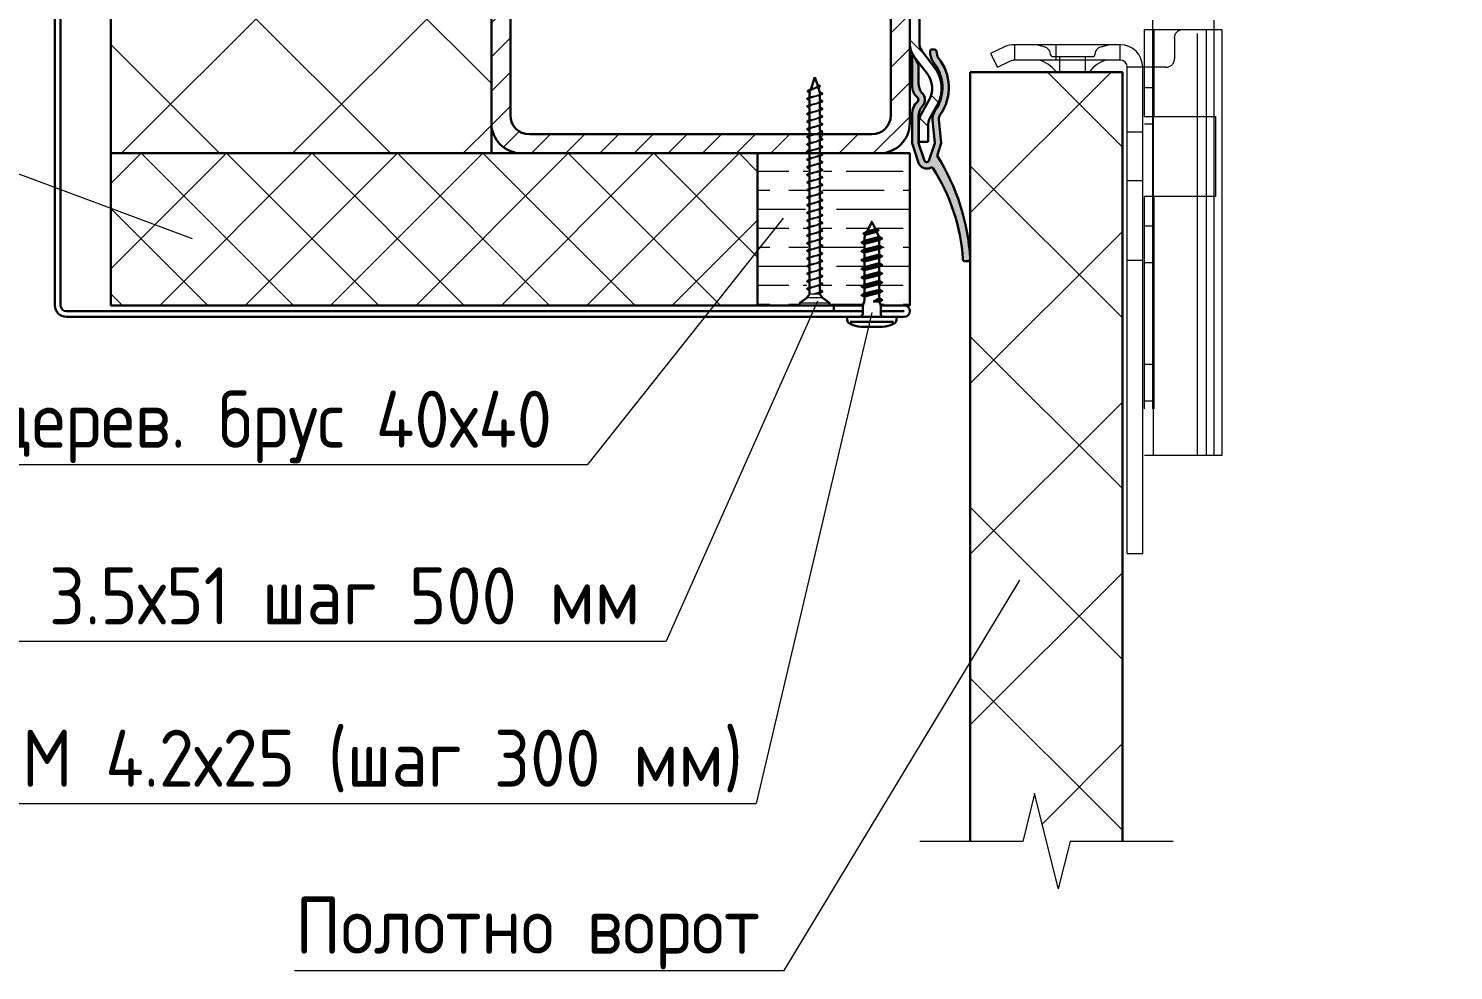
# Model space of a CAD drawing. Extents: x -965262 to 1142518, y -357520 to 71675.
# Drawn here: x -794716 to -787225, y -173160 to -168206 of the extents above; entities that cross this region are included whole.
import ezdxf

# ---------------------------------------------------------------- set-up
doc = ezdxf.new("R2010")
doc.units = 0
doc.header["$LTSCALE"] = 10
doc.layers.get('0').update_dxf_attribs({"linetype": 'CONTINUOUS', "lineweight": 30})
doc.styles.add('GOST-2.304_Type-B', font='isocpeur.ttf', dxfattribs={"width": 0.9})

# ---------------------------------------------------------------- blocks, each defined once
blk = doc.blocks.new('truba')
for p, q in [((-47, 55), (47, 55)), ((-45, 50), (45, 50)), ((-55, 3.69), (-55, 47)), ((-50, 3.69), (-50, 45)), ((50, 45), (50, 3.18)), ((55, 47), (55, 3.18)), ((-55, -47), (-55, -3.21)), ((-50, -45), (-50, -3.21)), ((50, -3.96), (50, -45)), ((55, -3.96), (55, -47)), ((45, -50), (-45, -50)), ((47, -55), (-47, -55))]:
    blk.add_line(p, q)
for centre, radius, start, end in [((-47, 47), 8, 90, 180), ((47, 47), 8, 0, 90), ((-45, 45), 5, 90, 180), ((45, 45), 5, 0, 90), ((-47, -47), 8, 180, 270), ((-45, -45), 5, 180, 270), ((45, -45), 5, 270, 0), ((47, -47), 8, 270, 0)]:
    blk.add_arc(centre, radius, start, end)
blk = doc.blocks.new('*U153')
for p, q in [((0, -3.92), (0, 3.92)), ((0, 3.92), (0.68, 3.92)), ((0.68, 3.92), (2, 2.04)), ((2, 2.04), (3, 1.36)), ((3, 1.36), (4, 1.36)), ((4.67, 1.36), (6, 1.36)), ((6.67, 1.36), (8, 1.36)), ((8.67, 1.36), (10, 1.36)), ((10.67, 1.36), (12, 1.36)), ((12.67, 1.36), (14, 1.36)), ((14.67, 1.36), (16, 1.36)), ((16.67, 1.36), (18, 1.36)), ((18.67, 1.36), (20, 1.36)), ((20.67, 1.36), (22, 1.36)), ((22.67, 1.36), (24, 1.36)), ((24.67, 1.36), (26, 1.36)), ((26.67, 1.36), (28, 1.36)), ((28.67, 1.36), (30, 1.36)), ((30.67, 1.36), (32, 1.36)), ((32.67, 1.36), (34, 1.36)), ((34.67, 1.36), (36, 1.36)), ((36.67, 1.36), (38, 1.36)), ((38.67, 1.36), (40, 1.36)), ((40.67, 1.36), (42, 1.36)), ((42.67, 1.36), (44, 1.36)), ((44.67, 1.36), (46, 1.36)), ((46.67, 1.36), (48, 1.36)), ((48.67, 1.36), (50, 1.36)), ((50.67, 1.36), (52, 1.36)), ((52.67, 1.36), (54, 1.36)), ((54.67, 1.36), (55.39, 1.36)), ((55.39, 1.36), (56, 1.25)), ((56, 1.25), (56.1, 1.24)), ((56.77, 1.02), (60, 0)), ((0.68, -3.92), (2, -2.04)), ((2, -2.04), (3, -1.36)), ((3, -1.36), (3.33, -1.36)), ((4, -1.36), (5.33, -1.36)), ((6, -1.36), (7.33, -1.36)), ((8, -1.36), (9.33, -1.36)), ((10, -1.36), (11.33, -1.36)), ((12, -1.36), (13.33, -1.36)), ((14, -1.36), (15.33, -1.36)), ((16, -1.36), (17.33, -1.36)), ((18, -1.36), (19.33, -1.36)), ((20, -1.36), (21.33, -1.36)), ((22, -1.36), (23.33, -1.36)), ((24, -1.36), (25.33, -1.36)), ((26, -1.36), (27.33, -1.36)), ((28, -1.36), (29.33, -1.36)), ((30, -1.36), (31.33, -1.36)), ((32, -1.36), (33.33, -1.36)), ((34, -1.36), (35.33, -1.36)), ((36, -1.36), (37.33, -1.36)), ((38, -1.36), (39.33, -1.36)), ((40, -1.36), (41.33, -1.36)), ((42, -1.36), (43.33, -1.36)), ((44, -1.36), (45.33, -1.36)), ((46, -1.36), (47.33, -1.36)), ((48, -1.36), (49.33, -1.36)), ((50, -1.36), (51.33, -1.36)), ((52, -1.36), (53.33, -1.36)), ((54, -1.36), (55.33, -1.36)), ((56, -1.37), (57.44, -0.94)), ((58, -0.74), (60, 0)), ((0.68, -3.92), (0, -3.92))]:
    blk.add_line(p, q)
at = {"lineweight": 15}
for p, q in [((0.68, 3.92), (0.68, -3.92)), ((2, -2.04), (2, 2.04)), ((3, 0.24), (3.33, -1.36))]:
    blk.add_line(p, q, dxfattribs=at)
at = {"lineweight": 5}
for p, q in [((3, -1.36), (3, 1.36)), ((4.67, 1.36), (5.33, -1.36)), ((6.67, 1.36), (7.33, -1.36)), ((8.67, 1.36), (9.33, -1.36)), ((10.67, 1.36), (11.33, -1.36)), ((12.67, 1.36), (13.33, -1.36)), ((14.67, 1.36), (15.33, -1.36)), ((16.67, 1.36), (17.33, -1.36)), ((18.67, 1.36), (19.33, -1.36)), ((20.67, 1.36), (21.33, -1.36)), ((22.67, 1.36), (23.33, -1.36)), ((24.67, 1.36), (25.33, -1.36)), ((26.67, 1.36), (27.33, -1.36)), ((28.67, 1.36), (29.33, -1.36)), ((30.67, 1.36), (31.33, -1.36)), ((32.67, 1.36), (33.33, -1.36)), ((34.67, 1.36), (35.33, -1.36)), ((36.67, 1.36), (37.33, -1.36)), ((38.67, 1.36), (39.33, -1.36)), ((40.67, 1.36), (41.33, -1.36)), ((42.67, 1.36), (43.33, -1.36)), ((44.67, 1.36), (45.33, -1.36)), ((46.67, 1.36), (47.33, -1.36)), ((48.67, 1.36), (49.33, -1.36)), ((50.67, 1.36), (51.33, -1.36)), ((52.67, 1.37), (53.33, -1.36)), ((54.67, 1.36), (55.33, -1.36)), ((56.67, 1.26), (57.33, -0.73))]:
    blk.add_line(p, q, dxfattribs=at)
at = {"lineweight": 15, "start_tangent": (-1, 0), "end_tangent": (-0.347256, 0.93777)}
blk.add_spline([(4, -1.37), (3.48, -1.04), (3, 0.24)], degree=3, dxfattribs=at)
for points, start_tangent, end_tangent in [([(4, 1.36), (4.37, 2), (4.67, 1.36)], (0.571797, 0.820395), (0.389557, -0.921002)), ([(6, 1.36), (6.37, 2), (6.67, 1.36)], (0.571797, 0.820395), (0.389557, -0.921002)), ([(8, 1.36), (8.37, 2), (8.67, 1.36)], (0.571797, 0.820395), (0.389557, -0.921002)), ([(10, 1.36), (10.37, 2), (10.67, 1.36)], (0.571797, 0.820395), (0.389557, -0.921002)), ([(12, 1.36), (12.37, 2), (12.67, 1.36)], (0.571797, 0.820395), (0.389557, -0.921002)), ([(14, 1.36), (14.37, 2), (14.67, 1.36)], (0.571797, 0.820395), (0.389557, -0.921002)), ([(16, 1.36), (16.37, 2), (16.67, 1.36)], (0.571797, 0.820395), (0.389557, -0.921002)), ([(18, 1.36), (18.37, 2), (18.67, 1.36)], (0.571797, 0.820395), (0.389557, -0.921002)), ([(20, 1.36), (20.37, 2), (20.67, 1.36)], (0.571797, 0.820395), (0.389557, -0.921002)), ([(22, 1.36), (22.37, 2), (22.67, 1.36)], (0.571797, 0.820395), (0.389557, -0.921002)), ([(24, 1.36), (24.37, 2), (24.67, 1.36)], (0.571797, 0.820395), (0.389557, -0.921002)), ([(26, 1.36), (26.37, 2), (26.67, 1.36)], (0.571797, 0.820395), (0.389557, -0.921002)), ([(28, 1.36), (28.37, 2), (28.67, 1.36)], (0.571797, 0.820395), (0.389557, -0.921002)), ([(30, 1.36), (30.37, 2), (30.67, 1.36)], (0.571797, 0.820395), (0.389557, -0.921002)), ([(32, 1.36), (32.37, 2), (32.67, 1.36)], (0.571797, 0.820395), (0.389557, -0.921002)), ([(34, 1.36), (34.37, 2), (34.67, 1.36)], (0.571797, 0.820395), (0.389557, -0.921002)), ([(36, 1.36), (36.37, 2), (36.67, 1.36)], (0.571797, 0.820395), (0.389557, -0.921002)), ([(38, 1.36), (38.37, 2), (38.67, 1.36)], (0.571797, 0.820395), (0.389557, -0.921002)), ([(40, 1.36), (40.37, 2), (40.67, 1.36)], (0.571797, 0.820395), (0.389557, -0.921002)), ([(42, 1.36), (42.37, 2), (42.67, 1.36)], (0.571797, 0.820395), (0.389557, -0.921002)), ([(44, 1.36), (44.37, 2), (44.67, 1.36)], (0.571797, 0.820395), (0.389557, -0.921002)), ([(46, 1.36), (46.37, 2), (46.67, 1.36)], (0.571797, 0.820395), (0.389557, -0.921002)), ([(48, 1.36), (48.37, 2), (48.67, 1.36)], (0.571797, 0.820395), (0.389557, -0.921002)), ([(50, 1.36), (50.37, 2), (50.67, 1.36)], (0.571797, 0.820395), (0.389557, -0.921002)), ([(52, 1.36), (52.37, 2), (52.67, 1.37)], (0.571797, 0.820395), (0.389557, -0.921002)), ([(54, 1.36), (54.37, 2), (54.67, 1.36)], (0.571797, 0.820395), (0.389557, -0.921002)), ([(56, 1.25), (56.37, 1.89), (56.67, 1.26)], (0.571797, 0.820395), (0.389557, -0.921002)), ([(3.33, -1.36), (3.7, -2), (4, -1.37)], (0.571797, -0.820395), (0.389557, 0.921002)), ([(5.33, -1.36), (5.7, -2), (6, -1.37)], (0.571797, -0.820395), (0.389557, 0.921002)), ([(7.33, -1.36), (7.7, -2), (8, -1.37)], (0.571797, -0.820395), (0.389557, 0.921002)), ([(9.33, -1.36), (9.7, -2), (10, -1.37)], (0.571797, -0.820395), (0.389557, 0.921002)), ([(11.33, -1.36), (11.7, -2), (12, -1.37)], (0.571797, -0.820395), (0.389557, 0.921002)), ([(13.33, -1.36), (13.7, -2), (14, -1.37)], (0.571797, -0.820395), (0.389557, 0.921002)), ([(15.33, -1.36), (15.7, -2), (16, -1.37)], (0.571797, -0.820395), (0.389557, 0.921002)), ([(17.33, -1.36), (17.7, -2), (18, -1.36)], (0.571797, -0.820395), (0.389557, 0.921002)), ([(19.33, -1.36), (19.7, -2), (20, -1.36)], (0.571797, -0.820395), (0.389557, 0.921002)), ([(21.33, -1.36), (21.7, -2), (22, -1.36)], (0.571797, -0.820395), (0.389557, 0.921002)), ([(23.33, -1.36), (23.7, -2), (24, -1.36)], (0.571797, -0.820395), (0.389557, 0.921002)), ([(25.33, -1.36), (25.7, -2), (26, -1.36)], (0.571797, -0.820395), (0.389557, 0.921002)), ([(27.33, -1.36), (27.7, -2), (28, -1.36)], (0.571797, -0.820395), (0.389557, 0.921002)), ([(29.33, -1.36), (29.7, -2), (30, -1.36)], (0.571797, -0.820395), (0.389557, 0.921002)), ([(31.33, -1.36), (31.7, -2), (32, -1.36)], (0.571797, -0.820395), (0.389557, 0.921002)), ([(33.33, -1.36), (33.7, -2), (34, -1.36)], (0.571797, -0.820395), (0.389557, 0.921002)), ([(35.33, -1.36), (35.7, -2), (36, -1.36)], (0.571797, -0.820395), (0.389557, 0.921002)), ([(37.33, -1.36), (37.7, -2), (38, -1.36)], (0.571797, -0.820395), (0.389557, 0.921002)), ([(39.33, -1.36), (39.7, -2), (40, -1.36)], (0.571797, -0.820395), (0.389557, 0.921002)), ([(41.33, -1.36), (41.7, -2), (42, -1.36)], (0.571797, -0.820395), (0.389557, 0.921002)), ([(43.33, -1.36), (43.7, -2), (44, -1.36)], (0.571797, -0.820395), (0.389557, 0.921002)), ([(45.33, -1.36), (45.7, -2), (46, -1.36)], (0.571797, -0.820395), (0.389557, 0.921002)), ([(47.33, -1.36), (47.7, -2), (48, -1.36)], (0.571797, -0.820395), (0.389557, 0.921002)), ([(49.33, -1.36), (49.7, -2), (50, -1.36)], (0.571797, -0.820395), (0.389557, 0.921002)), ([(51.33, -1.36), (51.7, -2), (52, -1.36)], (0.571797, -0.820395), (0.389557, 0.921002)), ([(53.33, -1.36), (53.7, -2), (54, -1.36)], (0.571797, -0.820395), (0.389557, 0.921002)), ([(55.33, -1.36), (55.7, -2), (56, -1.37)], (0.571797, -0.820395), (0.389557, 0.921002)), ([(57.33, -0.73), (57.7, -1.37), (58, -0.74)], (0.571797, -0.820395), (0.389557, 0.921002))]:
    blk.add_spline(points, degree=3, dxfattribs=dict(start_tangent=start_tangent, end_tangent=end_tangent))
at = {"lineweight": 5}
for points, start_tangent, end_tangent in [([(4, 1.36), (4.42, 1.2), (4.8, 0.42), (5.33, -1.36)], (0.99352, -0.113659), (0.389557, -0.921002)), ([(6, -1.36), (5.58, -1.2), (5.14, -0.42), (4.67, 1.36)], (-0.99352, 0.113659), (-0.389557, 0.921002)), ([(6, 1.36), (6.42, 1.2), (6.8, 0.42), (7.33, -1.36)], (0.99352, -0.113659), (0.389557, -0.921002)), ([(8, -1.36), (7.58, -1.2), (7.14, -0.42), (6.67, 1.36)], (-0.99352, 0.113659), (-0.389557, 0.921002)), ([(8, 1.36), (8.42, 1.2), (8.8, 0.42), (9.33, -1.36)], (0.99352, -0.113659), (0.389557, -0.921002)), ([(10, -1.36), (9.58, -1.2), (9.14, -0.42), (8.67, 1.36)], (-0.99352, 0.113659), (-0.389557, 0.921002)), ([(10, 1.36), (10.42, 1.2), (10.8, 0.42), (11.33, -1.36)], (0.99352, -0.113659), (0.389557, -0.921002)), ([(12, -1.36), (11.58, -1.2), (11.14, -0.42), (10.67, 1.36)], (-0.99352, 0.113659), (-0.389557, 0.921002)), ([(12, 1.36), (12.42, 1.2), (12.8, 0.42), (13.33, -1.36)], (0.99352, -0.113659), (0.389557, -0.921002)), ([(14, -1.36), (13.58, -1.2), (13.14, -0.42), (12.67, 1.36)], (-0.99352, 0.113659), (-0.389557, 0.921002)), ([(14, 1.36), (14.42, 1.2), (14.8, 0.43), (15.33, -1.36)], (0.99352, -0.113659), (0.389557, -0.921002)), ([(16, -1.36), (15.58, -1.2), (15.14, -0.42), (14.67, 1.36)], (-0.99352, 0.113659), (-0.389557, 0.921002)), ([(16, 1.36), (16.42, 1.2), (16.8, 0.43), (17.33, -1.36)], (0.99352, -0.113659), (0.389557, -0.921002)), ([(18, -1.36), (17.58, -1.2), (17.14, -0.42), (16.67, 1.36)], (-0.99352, 0.113659), (-0.389557, 0.921002)), ([(18, 1.36), (18.42, 1.2), (18.8, 0.43), (19.33, -1.36)], (0.99352, -0.113659), (0.389557, -0.921002)), ([(20, -1.36), (19.58, -1.2), (19.14, -0.42), (18.67, 1.36)], (-0.99352, 0.113659), (-0.389557, 0.921002)), ([(20, 1.36), (20.42, 1.2), (20.8, 0.43), (21.33, -1.36)], (0.99352, -0.113659), (0.389557, -0.921002)), ([(22, -1.36), (21.58, -1.2), (21.14, -0.42), (20.67, 1.36)], (-0.99352, 0.113659), (-0.389557, 0.921002)), ([(22, 1.36), (22.42, 1.2), (22.8, 0.43), (23.33, -1.36)], (0.99352, -0.113659), (0.389557, -0.921002)), ([(24, -1.36), (23.58, -1.2), (23.14, -0.42), (22.67, 1.36)], (-0.99352, 0.113659), (-0.389557, 0.921002)), ([(24, 1.36), (24.42, 1.2), (24.8, 0.43), (25.33, -1.36)], (0.99352, -0.113659), (0.389557, -0.921002)), ([(26, -1.36), (25.58, -1.2), (25.14, -0.42), (24.67, 1.36)], (-0.99352, 0.113659), (-0.389557, 0.921002)), ([(26, 1.36), (26.42, 1.2), (26.8, 0.43), (27.33, -1.36)], (0.99352, -0.113659), (0.389557, -0.921002)), ([(28, -1.36), (27.58, -1.2), (27.14, -0.42), (26.67, 1.36)], (-0.99352, 0.113659), (-0.389557, 0.921002)), ([(28, 1.36), (28.42, 1.2), (28.8, 0.43), (29.33, -1.36)], (0.99352, -0.113659), (0.389557, -0.921002)), ([(30, -1.36), (29.58, -1.2), (29.14, -0.42), (28.67, 1.36)], (-0.99352, 0.113659), (-0.389557, 0.921002)), ([(30, 1.36), (30.42, 1.2), (30.8, 0.43), (31.33, -1.36)], (0.99352, -0.113659), (0.389557, -0.921002)), ([(32, -1.36), (31.58, -1.2), (31.14, -0.42), (30.67, 1.36)], (-0.99352, 0.113659), (-0.389557, 0.921002)), ([(32, 1.36), (32.42, 1.2), (32.8, 0.43), (33.33, -1.36)], (0.99352, -0.113659), (0.389557, -0.921002)), ([(34, -1.36), (33.58, -1.2), (33.14, -0.42), (32.67, 1.36)], (-0.99352, 0.113659), (-0.389557, 0.921002)), ([(34, 1.36), (34.42, 1.2), (34.8, 0.43), (35.33, -1.36)], (0.99352, -0.113659), (0.389557, -0.921002)), ([(36, -1.36), (35.58, -1.2), (35.14, -0.42), (34.67, 1.36)], (-0.99352, 0.113659), (-0.389557, 0.921002)), ([(36, 1.36), (36.42, 1.2), (36.8, 0.43), (37.33, -1.36)], (0.99352, -0.113659), (0.389557, -0.921002)), ([(38, -1.36), (37.58, -1.2), (37.14, -0.42), (36.67, 1.36)], (-0.99352, 0.113659), (-0.389557, 0.921002)), ([(38, 1.36), (38.42, 1.2), (38.8, 0.43), (39.33, -1.36)], (0.99352, -0.113659), (0.389557, -0.921002)), ([(40, -1.36), (39.58, -1.2), (39.14, -0.42), (38.67, 1.36)], (-0.99352, 0.113659), (-0.389557, 0.921002)), ([(40, 1.36), (40.42, 1.2), (40.8, 0.43), (41.33, -1.36)], (0.99352, -0.113659), (0.389557, -0.921002)), ([(42, -1.36), (41.58, -1.2), (41.14, -0.42), (40.67, 1.36)], (-0.99352, 0.113659), (-0.389557, 0.921002)), ([(42, 1.36), (42.42, 1.2), (42.8, 0.43), (43.33, -1.36)], (0.99352, -0.113659), (0.389557, -0.921002)), ([(44, -1.36), (43.58, -1.2), (43.14, -0.42), (42.67, 1.36)], (-0.99352, 0.113659), (-0.389557, 0.921002)), ([(44, 1.36), (44.42, 1.2), (44.8, 0.43), (45.33, -1.36)], (0.99352, -0.113659), (0.389557, -0.921002)), ([(46, -1.36), (45.58, -1.2), (45.14, -0.42), (44.67, 1.36)], (-0.99352, 0.113659), (-0.389557, 0.921002)), ([(46, 1.36), (46.42, 1.2), (46.8, 0.43), (47.33, -1.36)], (0.99352, -0.113659), (0.389557, -0.921002)), ([(48, -1.36), (47.58, -1.2), (47.14, -0.42), (46.67, 1.36)], (-0.99352, 0.113659), (-0.389557, 0.921002)), ([(48, 1.36), (48.42, 1.2), (48.8, 0.43), (49.33, -1.36)], (0.99352, -0.113659), (0.389557, -0.921002)), ([(50, -1.36), (49.58, -1.2), (49.14, -0.42), (48.67, 1.36)], (-0.99352, 0.113659), (-0.389557, 0.921002)), ([(50, 1.36), (50.42, 1.2), (50.8, 0.43), (51.33, -1.36)], (0.99352, -0.113659), (0.389557, -0.921002)), ([(52, -1.36), (51.58, -1.2), (51.14, -0.42), (50.67, 1.36)], (-0.99352, 0.113659), (-0.389557, 0.921002)), ([(52, 1.36), (52.42, 1.2), (52.8, 0.43), (53.33, -1.36)], (0.99352, -0.113659), (0.389557, -0.921002)), ([(54, -1.36), (53.58, -1.2), (53.14, -0.42), (52.67, 1.36)], (-0.99352, 0.113659), (-0.389557, 0.921002)), ([(54, 1.36), (54.42, 1.2), (54.8, 0.42), (55.33, -1.36)], (0.99352, -0.113659), (0.389557, -0.921002)), ([(56, -1.36), (55.58, -1.2), (55.14, -0.42), (54.67, 1.36)], (-0.99352, 0.113659), (-0.389557, 0.921002)), ([(56, 1.25), (56.42, 1.09), (56.87, 0.39), (57.33, -0.73)], (0.99352, -0.113659), (0.389557, -0.921002)), ([(58, -0.73), (57.58, -0.57), (57.14, 0.21), (56.67, 1.25)], (-0.99352, 0.113659), (-0.389557, 0.921002))]:
    blk.add_spline(points, degree=3, dxfattribs=dict(at, start_tangent=start_tangent, end_tangent=end_tangent))

msp = doc.modelspace()

# ---------------------------------------------------------------- hatches: boundary and pattern name
at = {"lineweight": 15}
h = msp.add_hatch(dxfattribs=at)
h.set_pattern_fill('ANSI37', color=30, scale=200)
h.set_pattern_definition([(45, (-794418.4, -167257.8), (-449.01, 449.01), []), (135, (-794418.4, -167257.8), (-449.01, -449.01), [])])
h.paths.add_polyline_path([(-794282.8, -168862.2), (-794282.8, -167830.4), (-794082.8, -167830.4), (-794082.8, -167820.4), (-792782.8, -167820.4), (-792782.8, -167826.4), (-792282.8, -167826.4), (-792282.8, -168862.2)])
h.paths.add_polyline_path([(-794282.8, -167684.4), (-794082.8, -167684.4), (-794082.8, -167694.4), (-792782.8, -167694.4), (-792782.8, -167688.4), (-792282.8, -167688.4), (-792288.2, -164862.2), (-793158.1, -164862.2), (-793220.4, -165112.2), (-793345.1, -164612.2), (-793407.4, -164862.2), (-794282.8, -164862.2), (-794282.8, -166988.6), (-794257, -166988.6), (-794224.5, -166996.6), (-794207.8, -166996.6), (-794199, -166980.6), (-794190.2, -166996.6), (-794161.6, -166996.6), (-794152.8, -166980.6), (-794144, -166996.6), (-794115.4, -166996.6), (-794106.6, -166980.6), (-794097.8, -166996.6), (-794069.2, -166996.6), (-794060.5, -166980.6), (-794051.7, -166996.6), (-794040.5, -166996.6), (-794021.8, -167001.2), (-794012.2, -166991.4), (-794002.4, -167010.7), (-793951.3, -167035.6), (-793985.9, -167052.5), (-793996.1, -167071.4), (-794003.7, -167061.2), (-794027.3, -167072.7), (-794039.3, -167090.6), (-794048.1, -167074.6), (-794074.8, -167074.6), (-794085.4, -167090.6), (-794094.2, -167074.6), (-794121, -167074.6), (-794131.6, -167090.6), (-794140.4, -167074.6), (-794167.1, -167074.6), (-794177.8, -167090.6), (-794186.6, -167074.6), (-794213.3, -167074.6), (-794224, -167090.6), (-794236.5, -167076.8), (-794249, -167081.7), (-794257, -167082.6), (-794289.8, -167082.6), (-794289.8, -167098.6), (-794282.8, -167098.6), (-794282.8, -167694.4)])
h = msp.add_hatch(dxfattribs=at)
h.set_pattern_fill('ANSI31', color=256, scale=40)
h.set_pattern_definition([(45, (-794418.4, -167257.83), (-89.8026, 89.8026), [])])
h.paths.add_polyline_path([(-790242.8, -166662.2), (-792122.8, -166662.2, 0.414214), (-792282.8, -166822.2), (-792282.8, -167688.4), (-792182.8, -167688.4), (-792182.8, -166862.2, -0.414214), (-792082.8, -166762.2), (-790282.8, -166762.2, -0.414214), (-790182.8, -166862.2), (-790182.8, -167698.6), (-790178.8, -167698.6), (-790165.7, -167674.4), (-790161.3, -167698.6), (-790107.3, -167698.6), (-790094.3, -167674.4), (-790089.9, -167698.6), (-790082.8, -167698.6), (-790082.8, -167238.8), (-790082.8, -166822.2, 0.414214)])
edge = h.paths.add_edge_path()
edge.add_line((-792182.8, -167826.4), (-792282.8, -167826.4))
edge.add_line((-792282.8, -167826.4), (-792282.8, -168702.2))
edge.add_arc((-792122.8, -168702.2), 160, 180, 270)
edge.add_line((-792122.8, -168862.2), (-790882.8, -168862.2))
edge.add_line((-790882.8, -168862.2), (-790609.9, -168862.2))
edge.add_spline(control_points=[(-790610, -168848.8), (-790614.3, -168850.7), (-790631.3, -168854.8), (-790614, -168859.4), (-790609.9, -168862.2)], knot_values=[0, 0, 0, 0, 0.704585, 1.442931, 1.442931, 1.442931, 1.442931], degree=3, periodic=0)
edge.add_line((-790609.9, -168848.8), (-790609.9, -168822.2))
edge.add_spline(control_points=[(-790610, -168808.8), (-790614.3, -168810.7), (-790631.3, -168814.8), (-790614, -168819.4), (-790609.9, -168822.2)], knot_values=[0, 0, 0, 0, 0.704585, 1.442931, 1.442931, 1.442931, 1.442931], degree=3, periodic=0)
edge.add_line((-790609.9, -168808.8), (-790609.9, -168782.2))
edge.add_spline(control_points=[(-790610, -168768.8), (-790614.3, -168770.7), (-790631.3, -168774.8), (-790614, -168779.4), (-790609.9, -168782.2)], knot_values=[0, 0, 0, 0, 0.704585, 1.442931, 1.442931, 1.442931, 1.442931], degree=3, periodic=0)
edge.add_line((-790609.9, -168768.8), (-790609.9, -168762.2))
edge.add_line((-790609.9, -168762.2), (-792082.8, -168762.2))
edge.add_arc((-792082.8, -168662.2), 100, 180, 270, ccw=False)
edge.add_line((-792182.8, -168662.2), (-792182.8, -167826.4))
edge = h.paths.add_edge_path()
edge.add_line((-790082.8, -168702.2), (-790082.8, -167841.5))
edge.add_line((-790082.8, -167841.5), (-790135.3, -167841.5))
edge.add_line((-790135.3, -167841.5), (-790144, -167870.1))
edge.add_line((-790144, -167870.1), (-790149.8, -167841.5))
edge.add_line((-790149.8, -167841.5), (-790182.8, -167841.5))
edge.add_line((-790182.8, -167841.5), (-790182.8, -168662.2))
edge.add_arc((-790282.8, -168662.2), 100, -90, 0, ccw=False)
edge.add_line((-790282.8, -168762.2), (-790555.5, -168762.2))
edge.add_line((-790555.5, -168762.2), (-790555.5, -168782.2))
edge.add_spline(control_points=[(-790555.4, -168782.2), (-790551.1, -168784.1), (-790534.2, -168788.3), (-790551.4, -168792.8), (-790555.4, -168795.6)], knot_values=[0, 0, 0, 0, 0.701854, 1.437588, 1.437588, 1.437588, 1.437588], degree=3, periodic=0)
edge.add_line((-790555.5, -168795.7), (-790555.5, -168822.2))
edge.add_spline(control_points=[(-790555.4, -168822.2), (-790551.1, -168824.1), (-790534.2, -168828.3), (-790551.4, -168832.8), (-790555.4, -168835.6)], knot_values=[0, 0, 0, 0, 0.701854, 1.437588, 1.437588, 1.437588, 1.437588], degree=3, periodic=0)
edge.add_line((-790555.5, -168835.7), (-790555.5, -168862.2))
edge.add_spline(control_points=[(-790555.4, -168862.2), (-790551.1, -168864.1), (-790534.2, -168868.3), (-790551.4, -168872.8), (-790555.4, -168875.6)], knot_values=[0, 0, 0, 0, 0.701854, 1.437588, 1.437588, 1.437588, 1.437588], degree=3, periodic=0)
edge.add_line((-790555.4, -168862.2), (-790242.8, -168862.2))
edge.add_arc((-790242.8, -168702.2), 160, 270, 360)
h = msp.add_hatch(dxfattribs=at)
h.set_pattern_fill('ANSI31', color=256, scale=40, angle=90)
h.set_pattern_definition([(135, (-790060.16, -167748.76), (-89.8026, -89.8026), [])])
h.paths.add_polyline_path([(-790032.6, -167698.6), (-790082.8, -167698.6), (-790082.8, -167778.2), (-790075.7, -167841.5), (-790032.6, -167841.5)], flags=17)
h.paths.add_polyline_path([(-790082.8, -168285.7, 0.165118), (-790059.5, -168354.1), (-789992.3, -168441.7, -0.301689), (-789982.6, -168584.1), (-790021.2, -168652.1, 0.130081), (-790035.9, -168707.7), (-790035.9, -168801), (-789985.7, -168801), (-789985.7, -168707.7, -0.130081), (-789977.6, -168676.9), (-789938.9, -168609, 0.301689), (-789952.5, -168411.1), (-790019.7, -168323.5, -0.165112), (-790032.6, -168285.7), (-790032.6, -167238.8, -0.414223), (-789970.3, -167176.6), (-788744.8, -167176.6), (-788744.8, -167145.1), (-788739.5, -167145.1), (-788724, -167145.1), (-788704.9, -167145.1), (-788700, -167145.1), (-788680.4, -167145.1), (-788669.7, -167145.1), (-788651.5, -167145.1), (-788636.1, -167145.1), (-788621.1, -167145.1), (-788602.5, -167145.1), (-788592.2, -167145.1), (-788572.1, -167145.1), (-788567.6, -167145.1), (-788548.1, -167145.1), (-788532.6, -167145.1), (-788527.3, -167145.1), (-788527.3, -167176.6), (-787224.5, -167176.6), (-787224.5, -167126.4), (-789970.3, -167126.4, 0.41422), (-790082.8, -167238.8)])
h = msp.add_hatch(color=256, dxfattribs=at)
h.dxf.hatch_style = 1
h.paths.add_polyline_path([(-789939.3, -168874.6), (-789917.7, -168808.9, 0.10613), (-789917.4, -168806.5), (-789929.5, -168684, -0.181324), (-789922.9, -168658.8, 0.335683), (-789933.4, -168359.8, -0.119126), (-789942.1, -168327.9, 0.371631), (-789952.5, -168316.6), (-789963.4, -168315.3, 0.451909), (-789976.4, -168327.1, 0.124341), (-789963.5, -168376.4, -0.343618), (-789950.5, -168639.4, 0.181324), (-789963, -168687.6), (-789951.3, -168806.9, -0.110452), (-789951.6, -168809.4), (-789983.6, -168901.4, -0.710497), (-790004.9, -168901.4), (-790037.3, -168808.2), (-790037.3, -168671.6, -0.178994), (-790014.8, -168610.6, 0.369834), (-790014.8, -168550.1, -0.178993), (-790037.3, -168489.2), (-790037.3, -168400.7, 0.120709), (-790038.7, -168395.3), (-790061.6, -168351.4, -0.017147), (-790065.8, -168345, 0.538795), (-790071.1, -168348.4), (-790071.1, -168502.6, 0.207608), (-790041.4, -168571.1, -0.433918), (-790041.4, -168589.7, 0.207608), (-790071.1, -168658.1), (-790071.1, -168807.2, 0.079707), (-790070.8, -168809.1), (-790037, -168911.8, 0.461502), (-789973.6, -168937.7, -0.250825), (-789962.5, -168937.8, -0.128039), (-789803.9, -169418.8, 0.416657), (-789791.1, -169430), (-789776.6, -169429, 0.409849), (-789765.5, -169416.3, 0.127248)])
h = msp.add_hatch(dxfattribs=at)
h.set_pattern_fill('ANSI37', color=256, scale=200)
h.set_pattern_definition([(45, (-764047.97, 27167.06), (-449.0128, 449.0128), []), (135, (-764047.97, 27167.06), (-449.0128, -449.0128), [])])
h.paths.add_polyline_path([(-789764.8, -172481), (-789764.8, -168434.9), (-788964.8, -168434.9), (-788964.8, -172481), (-789240.2, -172481), (-789302.5, -172731), (-789427.2, -172231), (-789489.5, -172481)])
h = msp.add_hatch(dxfattribs=at)
h.set_pattern_fill('ANSI37', color=256, scale=100)
h.set_pattern_definition([(45, (-790082.78, -168862.23), (-224.506, 224.506), []), (135, (-790082.78, -168862.23), (-224.506, -224.506), [])])
h.paths.add_polyline_path([(-790934.1, -169662.2), (-790882.8, -169548), (-790882.8, -168862.2), (-794282.8, -168862.2), (-794282.8, -169662.2)])
h = msp.add_hatch(dxfattribs=at)
h.set_pattern_fill('GOST_WOOD', color=2, scale=50, angle=90)
h.set_pattern_definition([(180, (-794418.4, -167257.83), (4e-14, 300), [500, -100]), (180, (-794318.4, -167157.83), (4e-14, 300), [300, -75, 150, -75]), (180, (-794168.4, -167057.83), (4e-14, 300), [500, -100])])
h.paths.add_polyline_path([(-790618.2, -169179.3), (-790618.2, -169163.4), (-790630.9, -169157.4), (-790618.2, -169148.2), (-790618.2, -169132.3), (-790630.9, -169126.3), (-790618.2, -169117.1), (-790618.2, -169101.2), (-790630.9, -169095.1), (-790618.2, -169086), (-790618.2, -169070.1), (-790630.9, -169064), (-790618.2, -169054.9), (-790618.2, -169039), (-790630.9, -169032.9), (-790618.2, -169023.7), (-790618.2, -169007.9), (-790630.9, -169001.8), (-790618.2, -168992.6), (-790618.2, -168976.7), (-790630.9, -168970.7), (-790618.2, -168961.5), (-790618.2, -168945.6), (-790630.9, -168939.6), (-790618.2, -168930.4), (-790618.2, -168914.5), (-790630.9, -168908.5), (-790618.2, -168899.3), (-790618.2, -168883.4), (-790630.9, -168877.3), (-790618.2, -168868.2), (-790618.2, -168862.2), (-790882.8, -168862.2), (-790882.8, -169662.2), (-790670.4, -169662.2), (-790670.4, -169652.2), (-790618.2, -169600.1), (-790618.2, -169599), (-790630.9, -169593), (-790618.2, -169583.8), (-790618.2, -169567.9), (-790630.9, -169561.9), (-790618.2, -169552.7), (-790618.2, -169536.8), (-790630.9, -169530.8), (-790618.2, -169521.6), (-790618.2, -169505.7), (-790630.9, -169499.6), (-790618.2, -169490.5), (-790618.2, -169474.6), (-790630.9, -169468.5), (-790618.2, -169459.3), (-790618.2, -169443.5), (-790630.9, -169437.4), (-790618.2, -169428.2), (-790618.2, -169412.4), (-790630.9, -169406.3), (-790618.2, -169397.1), (-790618.2, -169381.2), (-790630.9, -169375.2), (-790618.2, -169366), (-790618.2, -169350.1), (-790630.9, -169344.1), (-790618.2, -169334.9), (-790618.2, -169319), (-790630.9, -169313), (-790618.2, -169303.8), (-790618.2, -169287.9), (-790630.9, -169281.8), (-790618.2, -169272.7), (-790618.2, -169256.8), (-790630.9, -169250.7), (-790618.2, -169241.5), (-790618.2, -169225.7), (-790630.9, -169219.6), (-790618.2, -169210.4), (-790618.2, -169194.6), (-790630.9, -169188.5)])
h.paths.add_polyline_path([(-790082.8, -168862.2), (-790541.2, -168862.2), (-790534.4, -168865.5), (-790547.1, -168874.7), (-790547.1, -168890.5), (-790534.4, -168896.6), (-790547.1, -168905.8), (-790547.1, -168921.7), (-790534.4, -168927.7), (-790547.1, -168936.9), (-790547.1, -168952.8), (-790534.4, -168958.8), (-790547.1, -168968), (-790547.1, -168983.9), (-790534.4, -168989.9), (-790547.1, -168999.1), (-790547.1, -169015), (-790534.4, -169021.1), (-790547.1, -169030.2), (-790547.1, -169046.1), (-790534.4, -169052.2), (-790547.1, -169061.4), (-790547.1, -169077.2), (-790534.4, -169083.3), (-790547.1, -169092.5), (-790547.1, -169108.3), (-790534.4, -169114.4), (-790547.1, -169123.6), (-790547.1, -169139.5), (-790534.4, -169145.5), (-790547.1, -169154.7), (-790547.1, -169170.6), (-790534.4, -169176.6), (-790547.1, -169185.8), (-790547.1, -169201.7), (-790534.4, -169207.8), (-790547.1, -169216.9), (-790547.1, -169232.8), (-790534.4, -169238.9), (-790547.1, -169248), (-790547.1, -169263.9), (-790534.4, -169270), (-790547.1, -169279.2), (-790547.1, -169295), (-790534.4, -169301.1), (-790547.1, -169310.3), (-790547.1, -169326.2), (-790534.4, -169332.2), (-790547.1, -169341.4), (-790547.1, -169357.3), (-790534.4, -169363.3), (-790547.1, -169372.5), (-790547.1, -169388.4), (-790534.4, -169394.4), (-790547.1, -169403.6), (-790547.1, -169419.5), (-790534.4, -169425.6), (-790547.1, -169434.7), (-790547.1, -169450.6), (-790534.4, -169456.7), (-790547.1, -169465.9), (-790547.1, -169481.7), (-790534.4, -169487.8), (-790547.1, -169497), (-790547.1, -169512.8), (-790534.4, -169518.9), (-790547.1, -169528.1), (-790547.1, -169544), (-790534.4, -169550), (-790547.1, -169559.2), (-790547.1, -169575.1), (-790534.4, -169581.1), (-790547.1, -169590.3), (-790547.1, -169600.1), (-790495, -169652.2), (-790495, -169662.2), (-790329.4, -169662.2, -0.085598), (-790326, -169650.8), (-790325.4, -169649.6, 0.116434), (-790321.7, -169634), (-790321.7, -169617.2), (-790337.7, -169608.5), (-790321.7, -169599.7), (-790321.7, -169571.1), (-790337.7, -169562.3), (-790321.7, -169553.5), (-790321.7, -169524.9), (-790337.7, -169516.1), (-790321.7, -169507.3), (-790321.7, -169478.7), (-790337.7, -169469.9), (-790321.7, -169461.1), (-790321.7, -169432.5), (-790337.7, -169423.7), (-790321.7, -169414.9), (-790321.7, -169386.3), (-790337.7, -169377.6), (-790321.7, -169368.8), (-790321.7, -169340.2), (-790337.7, -169331.4), (-790321.7, -169322.6), (-790321.7, -169311.4, -0.113939), (-790317.6, -169293.9), (-790317.1, -169292.7), (-790326.9, -169283.1), (-790307.6, -169273.3), (-790282.7, -169222.2), (-790265.8, -169256.8), (-790246.9, -169267), (-790257.1, -169274.6), (-790245.6, -169298.2), (-790227.7, -169310.2), (-790243.7, -169319), (-790243.7, -169345.7), (-790227.7, -169356.4), (-790243.7, -169365.2), (-790243.7, -169391.9), (-790227.7, -169402.5), (-790243.7, -169411.3), (-790243.7, -169438.1), (-790227.7, -169448.7), (-790243.7, -169457.5), (-790243.7, -169484.2), (-790227.7, -169494.9), (-790243.7, -169503.7), (-790243.7, -169530.4), (-790227.7, -169541.1), (-790243.7, -169549.9), (-790243.7, -169576.6), (-790227.7, -169587.3), (-790243.7, -169596.1), (-790243.7, -169622.8), (-790227.7, -169633.4), (-790242.7, -169642.2, 0.061291), (-790239.7, -169650.2, -0.090506), (-790235.9, -169662.2), (-790112.8, -169662.2), (-790082.8, -169662.2)])

# ---------------------------------------------------------------- linework, layer by layer
at = {"color": 30}
for p, q in [((-794282.8, -167082.6, -3269), (-794282.8, -168862.2, -3269)), ((-792282.8, -167826.4, -3269), (-792282.8, -168862.2, -3269)), ((-794282.8, -168862.2, -3269), (-792282.8, -168862.2, -3269))]:
    msp.add_line(p, q, dxfattribs=at)
for p, q in [((-790032.6, -167238.8, -3269), (-790032.6, -168285.7, -3269)), ((-790082.8, -167841.5, -3269), (-790082.8, -168285.7, -3269)), ((-790019.7, -168323.5, -3269), (-789952.5, -168411.1, -3269)), ((-790059.5, -168354.1, -3269), (-789992.3, -168441.7, -3269)), ((-789764.8, -172481, -3269), (-789764.8, -168434.9, -3269)), ((-789764.8, -168434.9, -3269), (-788964.8, -168434.9, -3269)), ((-788964.8, -172481, -3269), (-788964.8, -168434.9, -3269)), ((-790021.2, -168652.1, -3269), (-789982.6, -168584.1, -3269)), ((-789977.6, -168676.9, -3269), (-789938.9, -168609, -3269)), ((-790035.9, -168707.7, -3269), (-790035.9, -168801, -3269)), ((-789985.7, -168801, -3269), (-789985.7, -168707.7, -3269)), ((-790882.8, -168862.2, -3269), (-794282.8, -168862.2, -3269)), ((-794282.8, -168862.2, -3269), (-794282.8, -169662.2, -3269)), ((-790070.8, -168809.1, -3269), (-790037, -168911.8, -3269)), ((-790037, -168809.1, -3269), (-790004.9, -168901.4, -3269)), ((-789985.7, -168801, -3269), (-790035.9, -168801, -3269)), ((-790035.9, -168801, -3269), (-789985.7, -168801, -3269)), ((-790227.7, -169310.2, -3269), (-790337.7, -169331.4, -3269)), ((-790246.9, -169267, -3269), (-790326.9, -169283.1, -3269)), ((-790227.7, -169356.4, -3269), (-790337.7, -169377.6, -3269)), ((-790227.7, -169402.5, -3269), (-790337.7, -169423.7, -3269)), ((-790227.7, -169448.7, -3269), (-790337.7, -169469.9, -3269)), ((-789776.6, -169429, -3269), (-789791.1, -169430, -3269)), ((-790227.7, -169494.9, -3269), (-790337.7, -169516.1, -3269)), ((-790227.7, -169541.1, -3269), (-790337.7, -169562.3, -3269)), ((-790227.7, -169587.3, -3269), (-790337.7, -169608.5, -3269)), ((-790882.8, -169662.2, -3269), (-794282.8, -169662.2, -3269)), ((-790227.7, -169633.4, -3269), (-790273.4, -169642.2, -3269))]:
    msp.add_line(p, q)
at = {"color": 1}
for p, q in [((-794577.2, -167583.6, -3269), (-794577.2, -169662.2, -3269)), ((-794547.2, -167583.6, -3269), (-794547.2, -169662.2, -3269)), ((-790329.4, -169662.2, -3269), (-790482.8, -169662.2, -3269)), ((-790482.8, -169662.2, -3269), (-790482.8, -169692.2, -3269)), ((-790112.8, -169662.2, -3269), (-790235.9, -169662.2, -3269)), ((-794517.2, -169692.2, -3269), (-790329.7, -169692.2, -3269)), ((-794517.2, -169722.2, -3269), (-790345.7, -169722.2, -3269)), ((-790112.8, -169692.2, -3269), (-790235.7, -169692.2, -3269)), ((-790219.7, -169722.2, -3269), (-790112.8, -169722.2, -3269)), ((-790082.8, -169692.2, -3269), (-790082.8, -169692.2, -3269))]:
    msp.add_line(p, q, dxfattribs=at)
at = {"lineweight": 15}
for p, q in [((-788806.6, -168162.3, -3269), (-788806.6, -170206.6, -3269)), ((-788485, -168162.3, -3269), (-788485, -170451.1, -3269)), ((-788571.3, -168231.9, -3269), (-788571.3, -170451.1, -3269)), ((-793854.6, -169311.1, -3269), (-794903.2, -168920.3, -3269)), ((-790747.8, -169203.7, -3259.8), (-791777.4, -170498.3, -3259.8)), ((-790567.4, -169638.9, -3262.4), (-791363, -171427.5, -3262.4)), ((-790282.8, -169699.8, -3269), (-790889.8, -172281.5, -3261.1)), ((-796763, -170498.3, -3259.8), (-791777.4, -170498.3, -3259.8)), ((-788939.3, -170966.6, -3269), (-788858.4, -170966.6, -3269)), ((-790743, -173160.1, -3269), (-789503.8, -171106.8, -3269)), ((-796924.1, -171427.5, -3262.4), (-791363, -171427.5, -3262.4)), ((-796704.7, -172281.5, -3261.1), (-790889.8, -172281.5, -3261.1)), ((-793318.6, -173160.1, -3269), (-790743, -173160.1, -3269))]:
    msp.add_line(p, q, dxfattribs=at)
at = {"lineweight": 15, "extrusion": (1, 1.71913e-14, 0)}
for p, q in [((-788850.7, -168210.8, -3269), (-788850.7, -168668.8, -3269)), ((-788850.7, -168210.8, -3269), (-788443.1, -168210.8, -3269)), ((-788443.1, -168210.8, -3269), (-788443.1, -170451.1, -3269)), ((-789589.1, -168303, -3269), (-789658.2, -168336.6, -3269)), ((-789658.2, -168336.6, -3269), (-789622.7, -168409.4, -3269)), ((-788976.8, -168291, -3269), (-789537.2, -168291, -3269)), ((-789622.7, -168409.4, -3269), (-789553.7, -168375.7, -3269)), ((-788976.8, -168371.9, -3269), (-789537.2, -168371.9, -3269)), ((-788939.3, -170966.6, -3269), (-788939.3, -168409.4, -3269)), ((-788850.7, -168409.4, -3269), (-788858.4, -168409.4, -3269)), ((-788858.4, -170966.6, -3269), (-788858.4, -168409.4, -3269)), ((-789314.1, -168433.4, -3269), (-789138.7, -168433.4, -3269)), ((-788850.7, -168668.8, -3269), (-788476.3, -168668.8, -3269)), ((-788476.3, -168668.8, -3269), (-788476.3, -169088.6, -3269)), ((-788850.7, -169088.6, -3269), (-788850.7, -170206.6, -3269)), ((-788476.3, -169088.6, -3269), (-788850.7, -169088.6, -3269))]:
    msp.add_line(p, q, dxfattribs=at)
at = {"lineweight": 15, "extrusion": (-1, 4.61253e-16, 0)}
for p, q in [((-788801.9, -170451.1, -3269), (-788801.9, -168231.9, -3269)), ((-788801.9, -168517.4, -3269), (-788848.5, -168517.4, -3269)), ((-788801.9, -168709.7, -3269), (-788848.5, -168709.7, -3269)), ((-788801.9, -169245.3, -3269), (-788848.5, -169245.3, -3269)), ((-788801.9, -169437.7, -3269), (-788848.5, -169437.7, -3269)), ((-788801.9, -169973.2, -3269), (-788848.5, -169973.2, -3269)), ((-788801.9, -170165.6, -3269), (-788848.5, -170165.6, -3269)), ((-788443.1, -170451.1, -3269), (-788848.5, -170451.1, -3269))]:
    msp.add_line(p, q, dxfattribs=at)
at = {"lineweight": 15, "ltscale": 0.5, "extrusion": (1, 1.71913e-14, 0)}
for p, q in [((-788798.7, -168668.8, -3269), (-788798.7, -168210.8, -3269)), ((-788691.2, -168255.7, -3269), (-788691.2, -168364.4, -3269)), ((-788524, -168210.8, -3269), (-788524, -170451.1, -3269)), ((-789531.2, -168371.9, -3269), (-789531.2, -168291, -3269)), ((-789376, -168301.5, -3269), (-789415.3, -168291, -3269)), ((-789313, -168371.9, -3269), (-789313, -168291, -3269)), ((-789076.9, -168301.5, -3269), (-789037.6, -168291, -3269)), ((-788976.8, -168371.9, -3269), (-788976.8, -168291, -3269)), ((-789335.1, -168352.4, -3269), (-789117.7, -168352.4, -3269)), ((-789293.9, -168433.4, -3269), (-789293.9, -168352.4, -3269)), ((-789159, -168433.4, -3269), (-789159, -168352.4, -3269)), ((-788858.4, -168409.4, -3269), (-788939.3, -168409.4, -3269)), ((-788736.2, -168409.4, -3269), (-788850.7, -168409.4, -3269)), ((-788858.4, -168751.6, -3269), (-788939.3, -168751.6, -3269)), ((-788858.4, -169007.2, -3269), (-788939.3, -169007.2, -3269)), ((-788798.7, -170206.6, -3269), (-788798.7, -169088.6, -3269)), ((-788858.4, -169425.9, -3269), (-788939.3, -169425.9, -3269))]:
    msp.add_line(p, q, dxfattribs=at)
at = {"extrusion": (-4.24832e-14, 1, 0)}
for p, q in [((-789963.4, -168315.3, -3269), (-789952.5, -168316.6, -3269)), ((-789951.3, -168806.9, -3269), (-789963, -168687.6, -3269)), ((-789929.5, -168684, -3269), (-789917.4, -168806.5, -3269)), ((-789983.6, -168901.4, -3269), (-789951.6, -168809.4, -3269)), ((-789917.7, -168808.9, -3269), (-789939.3, -168874.6, -3269))]:
    msp.add_line(p, q, dxfattribs=at)
at = {"extrusion": (-4.22383e-14, 1, 1.22461e-16)}
for p, q in [((-790071.1, -168502.6, -3269), (-790071.1, -168348.4, -3269)), ((-790064, -168346.7, -3269), (-790038.7, -168395.3, -3269)), ((-790037.3, -168400.7, -3269), (-790037.3, -168489.2, -3269)), ((-790071.1, -168807.2, -3269), (-790071.1, -168658.1, -3269)), ((-790037.3, -168671.6, -3269), (-790037.3, -168807.2, -3269))]:
    msp.add_line(p, q, dxfattribs=at)
at = {"color": 2, "elevation": -3269}
msp.add_lwpolyline([(-790235.9, -169662.2), (-790082.8, -169662.2), (-790082.8, -168862.2), (-790882.8, -168862.2), (-790882.8, -169662.2), (-790329.4, -169662.2)], dxfattribs=at)
at = {"elevation": -3269}
for points in [[(-790264.1, -169260.4), (-790282.7, -169222.2), (-790307.6, -169273.3)], [(-790243.7, -169302.2), (-790321.7, -169322.6), (-790337.7, -169331.4), (-790321.7, -169340.2)], [(-790264.1, -169260.4), (-790307.6, -169273.3), (-790326.9, -169283.1), (-790317.1, -169292.7)], [(-790245.6, -169298.2), (-790227.7, -169310.2), (-790243.7, -169319), (-790321.7, -169338)], [(-790265.8, -169256.8), (-790246.9, -169267), (-790257.1, -169274.6), (-790316.3, -169291.2)], [(-790243.7, -169302.2), (-790257.1, -169274.6)], [(-790243.7, -169348.4), (-790321.7, -169368.8), (-790337.7, -169377.6), (-790321.7, -169386.3)], [(-790321.7, -169338), (-790321.7, -169368.8)], [(-790243.7, -169345.7), (-790227.7, -169356.4), (-790243.7, -169365.2), (-790321.7, -169384.1)], [(-790321.7, -169414.9), (-790321.7, -169384.1)], [(-790243.7, -169348.4), (-790243.7, -169319)], [(-790243.7, -169394.6), (-790243.7, -169365.2)], [(-790243.7, -169394.6), (-790321.7, -169414.9), (-790337.7, -169423.7), (-790321.7, -169432.5)], [(-790243.7, -169440.7), (-790321.7, -169461.1), (-790337.7, -169469.9), (-790321.7, -169478.7)], [(-790243.7, -169391.9), (-790227.7, -169402.5), (-790243.7, -169411.3), (-790321.7, -169430.3)], [(-790321.7, -169461.1), (-790321.7, -169430.3)], [(-790243.7, -169438.1), (-790227.7, -169448.7), (-790243.7, -169457.5), (-790321.7, -169476.5)], [(-790243.7, -169440.7), (-790243.7, -169411.3)], [(-790243.7, -169486.9), (-790243.7, -169457.5)], [(-790243.7, -169486.9), (-790321.7, -169507.3), (-790337.7, -169516.1), (-790321.7, -169524.9)], [(-790243.7, -169533.1), (-790321.7, -169553.5), (-790337.7, -169562.3), (-790321.7, -169571.1)], [(-790321.7, -169507.3), (-790321.7, -169476.5)], [(-790243.7, -169484.2), (-790227.7, -169494.9), (-790243.7, -169503.7), (-790321.7, -169522.7)], [(-790321.7, -169553.5), (-790321.7, -169522.7)], [(-790243.7, -169530.4), (-790227.7, -169541.1), (-790243.7, -169549.9), (-790321.7, -169568.9)], [(-790243.7, -169533.1), (-790243.7, -169503.7)], [(-790243.7, -169579.3), (-790321.7, -169599.7), (-790337.7, -169608.5), (-790321.7, -169617.2)], [(-790321.7, -169599.7), (-790321.7, -169568.9)], [(-790243.7, -169576.6), (-790227.7, -169587.3), (-790243.7, -169596.1), (-790321.7, -169615)], [(-790243.7, -169579.3), (-790243.7, -169549.9)], [(-790243.7, -169625.5), (-790243.7, -169596.1)], [(-790243.7, -169622.8), (-790227.7, -169633.4), (-790242.7, -169642.2), (-790273.4, -169642.2)], [(-790243.7, -169625.5), (-790273.4, -169642.2), (-790273.4, -169642.2), (-790273.4, -169642.2)], [(-790243.7, -169625.5), (-790243.7, -169615)], [(-790168.7, -169749.1), (-790396.7, -169749.1)], [(-790339.7, -169774.2), (-790225.7, -169774.2)]]:
    msp.add_lwpolyline(points, dxfattribs=at)
for points in [[(-790316.3, -169291.2), (-790317.6, -169293.9, 0.113939), (-790321.7, -169311.4), (-790321.7, -169322.6)], [(-790329.7, -169706.2), (-790329.7, -169706.2), (-790329.7, -169706.2), (-790329.7, -169666.5, -0.116434), (-790326, -169650.8), (-790325.4, -169649.6, 0.116434), (-790321.7, -169634), (-790321.7, -169615)], [(-790235.7, -169706.2), (-790235.7, -169706.2), (-790235.7, -169706.2), (-790235.7, -169666.5, 0.116434), (-790239.4, -169650.8), (-790240, -169649.6, -0.056392), (-790242.7, -169642.2, -0.056392)], [(-790152.7, -169742), (-790152.7, -169730.2, 0.414214), (-790160.7, -169722.2), (-790404.7, -169722.2, 0.414214), (-790412.7, -169730.2), (-790412.7, -169742)]]:
    msp.add_lwpolyline(points, format="xyb", dxfattribs=at)
at = {"color": 5, "lineweight": 15, "ltscale": 10, "extrusion": (0.970298, -0.241911, 0)}
for points, elevation in [([(-358086.5, -3264.4), (-358344.1, -3259.8)], -724315.4), ([(-358283.8, -3278.3), (-358541.5, -3273.6)], -724073.5)]:
    msp.add_lwpolyline(points, dxfattribs=dict(at, elevation=elevation))
at = {"color": 5, "lineweight": 15, "ltscale": 10, "extrusion": (-0.004337, 0.017396, -0.999839), "elevation": 3691.6}
msp.add_lwpolyline([(807644.5, 23277.9), (807644.5, 23793.3)], dxfattribs=at)
at = {"color": 5, "lineweight": 15, "ltscale": 10, "extrusion": (-0.073922, 1.9861e-15, -0.997264), "elevation": 61611.7}
for points in [[(172481, 787088.5), (172481, 787631.1)], [(172481, 786295.8), (172481, 786838.5)]]:
    msp.add_lwpolyline(points, dxfattribs=at)
for centre, radius, start, end in [((-789970.3, -168285.7, -3269), 112.4, 180, 217.50429), ((-789970.3, -168285.7, -3269), 62.2, 180, 217.50429), ((-789964.7, -168327, -3269), 11.7, 83.27112, 180.54696), ((-789872.2, -168326.1, -3269), 104.2, 180.54696, 208.89834), ((-789953.8, -168328.2, -3269), 11.7, 1.72469, 83.27112), ((-789871.7, -168325.8, -3269), 70.5, 181.72469, 208.89834), ((-790125.8, -168516.2, -3269), 214.2, 324.89026, 40.74476), ((-790094.8, -168520.3, -3269), 179.3, 330.35337, 37.50429), ((-790094.8, -168520.3, -3269), 179.3, 330.35337, 37.50429), ((-790094.8, -168520.3, -3269), 179.3, 330.35337, 37.50429), ((-790125.8, -168516.2, -3269), 247.9, 324.89026, 39.11428), ((-790094.8, -168520.3, -3269), 129.1, 330.35337, 37.50429), ((-789923.5, -168707.7, -3269), 112.4, 150.35337, 180), ((-789923.5, -168707.7, -3269), 62.2, 150.35337, 180), ((-789892.6, -168680.2, -3269), 70.8, 144.89026, 186), ((-789892.6, -168680.2, -3269), 37.1, 144.89026, 186), ((-789957.1, -168807.5, -3269), 5.85, 340.78733, 6), ((-789923.2, -168807.1, -3269), 5.85, 341.76748, 6), ((-789994.2, -168897.7, -3269), 45, 198.22907, 297.3228), ((-789994.2, -168897.7, -3269), 11.2, 199.21267, 340.78733), ((-789968.2, -168948.1, -3269), 11.7, 61, 117.3228), ((-790899.5, -169481.3, -3269), 1135.9, 3.28053, 32.28779), ((-790807, -169483, -3269), 1005.2, 3.65928, 32.84475), ((-789791.9, -169418.1, -3269), 12, 183.65928, 274.13569), ((-789777.5, -169417, -3269), 12, 274.13569, 3.28053), ((-790345.7, -169706.2, -3269), 16, 270, 0), ((-790219.7, -169706.2, -3269), 16, 180, 270)]:
    msp.add_arc(centre, radius, start, end)
at = {"lineweight": 15}
for centre, radius, start, end in [((-789537.2, -168409.4, -3269), 118.4, 90, 109.64644), ((-788976.8, -168409.4, -3269), 118.4, 0, 90), ((-789537.2, -168409.4, -3269), 37.5, 90, 95.53127), ((-789445.9, -168529.4, -3269), 163, 36.07864, 75.00139), ((-789007, -168529.4, -3269), 163, 104.99861, 143.92136), ((-788976.8, -168409.4, -3269), 37.5, 0, 90)]:
    msp.add_arc(centre, radius, start, end, dxfattribs=at)
at = {"lineweight": 15, "ltscale": 0.5}
for centre, radius, start, end in [((-789387.6, -168344.9, -3269), 45, 0, 75), ((-789065.3, -168344.9, -3269), 45, 105, 180), ((-789335.1, -168344.9, -3269), 7.5, 180, 270), ((-789117.7, -168344.9, -3269), 7.5, 270, 0)]:
    msp.add_arc(centre, radius, start, end, dxfattribs=at)
at = {"extrusion": (-5.18002e-30, 1.22461e-16, -1)}
for centre, radius, start, end in [((790067.3, -168348.4, 3269), 3.75, 0, 152.46874), ((790049.1, -168400.7, 3269), 11.7, 152.46874, 180), ((789977.4, -168502.6, 3269), 93.7, 313.08626, 0), ((789943.6, -168489.2, 3269), 93.7, 319.40766, 0), ((790050.1, -168580.4, 3269), 46.5, 139.40766, 220.59234), ((789977.4, -168658.1, 3269), 93.7, 0, 46.91374), ((790050.1, -168580.4, 3269), 12.7, 133.08626, 226.91374), ((789943.6, -168671.6, 3269), 93.7, 0, 40.59234), ((790065.2, -168807.2, 3269), 5.85, 341.77093, 0), ((790031.5, -168807.2, 3269), 5.85, 340.78733, 0)]:
    msp.add_arc(centre, radius, start, end, dxfattribs=at)
at = {"color": 1}
for centre, radius, start, end in [((-794517.2, -169662.2, -3269), 60, 180, 270), ((-794517.2, -169662.2, -3269), 30, 180, 270), ((-790112.8, -169692.2, -3269), 30, 0, 90), ((-790112.8, -169692.2, -3269), 30, 270, 0)]:
    msp.add_arc(centre, radius, start, end, dxfattribs=at)
msp.add_ellipse((-790339.6, -169747.7, -3269), major_axis=(-73.1, 8.5), ratio=0.359356, start_param=0.040022, end_param=1.610818)
at = {"extrusion": (0, 0, -1)}
msp.add_ellipse((-790225.8, -169747.7, -3269), major_axis=(-73.1, -8.5), ratio=0.359356, start_param=3.181615, end_param=4.752411, dxfattribs=at)
at = {"lineweight": 15, "ltscale": 0.5}
for points, knots in [([(-788691.2, -168255.7, -3269), (-788691.2, -168250.1, -3269), (-788690.1, -168244.1, -3269), (-788685.5, -168233, -3269), (-788682, -168227.9, -3269), (-788674, -168219.9, -3269), (-788668.9, -168216.4, -3269), (-788657.7, -168211.8, -3269), (-788651.8, -168210.8, -3269), (-788646.2, -168210.8, -3269)], [0.37141352, 0.37141352, 0.37141352, 0.37141352, 0.39402571, 0.39402571, 0.41663789, 0.41663789, 0.43959523, 0.43959523, 0.46255257, 0.46255257, 0.46255257, 0.46255257]), ([(-788736.2, -168409.4, -3269), (-788730.7, -168409.4, -3269), (-788724.7, -168408.3, -3269), (-788713.6, -168403.8, -3269), (-788708.4, -168400.3, -3269), (-788700.4, -168392.2, -3269), (-788696.9, -168387.2, -3269), (-788692.3, -168376.1, -3269), (-788691.2, -168370.1, -3269), (-788691.2, -168364.4, -3269)], [0.28027447, 0.28027447, 0.28027447, 0.28027447, 0.30323181, 0.30323181, 0.32618916, 0.32618916, 0.34880134, 0.34880134, 0.37141352, 0.37141352, 0.37141352, 0.37141352])]:
    msp.add_open_spline(points, degree=3, knots=knots, dxfattribs=at)
at = {"lineweight": 15}
for points in [[(-789577, -168297.9, -3269), (-789581.1, -168299.3, -3269), (-789585.2, -168301, -3269), (-789589.1, -168303, -3269)], [(-789553.7, -168375.7, -3269), (-789549.8, -168373.8, -3269), (-789545.4, -168372.5, -3269), (-789540.8, -168372.1, -3269)]]:
    msp.add_open_spline(points, degree=3, dxfattribs=at)

# ---------------------------------------------------------------- block references
at = {"xscale": 20, "yscale": 20, "zscale": 20}
msp.add_blockref('truba', (-791182.8, -167762.2, -3269), dxfattribs=at)
at = {"xscale": 20, "yscale": 20, "zscale": 20, "rotation": 90}
msp.add_blockref('*U153', (-790582.7, -169662.2, -3269), dxfattribs=at)

# ---------------------------------------------------------------- texts
at = {"style": 'GOST-2.304_Type-B', "width": 0.9}
for s, p in [('Антисепт. дерев. брус 40х40', (-796757.3, -170410.5, -3259.8)), ('Саморез СГМ 3.5х51 шаг 500 мм', (-796908.7, -171339.8, -3262.4)), ('Саморез СММ 4.2х25 (шаг 300 мм)', (-796677.4, -172193.7, -3261.1)), ('Полотно ворот', (-793312.9, -173072.3, -3269))]:
    msp.add_text(s, height=300, dxfattribs=at).set_placement(p)

doc.saveas('drawing.dxf')
